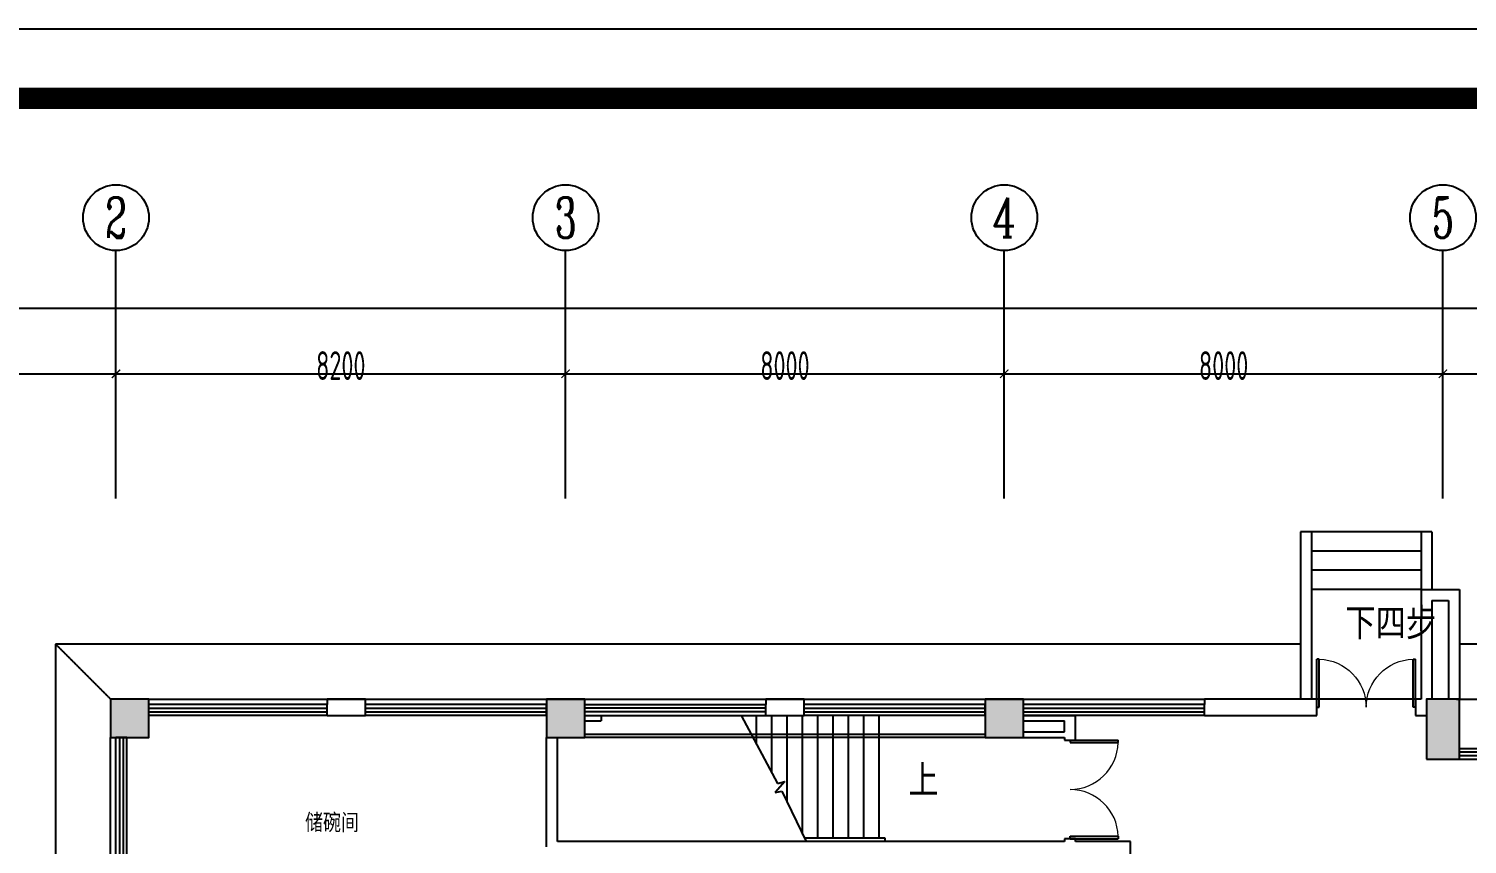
# Model space of a CAD drawing. Header units: inches. Extents: x -584 to 1446124, y -108140 to 99637.
# Drawn here: x 897232 to 923466, y 84754 to 99637 of the extents above; entities that cross this region are included whole.
import ezdxf
from ezdxf.enums import TextEntityAlignment as Align

# ---------------------------------------------------------------- set-up
doc = ezdxf.new("R2010")
doc.units = ezdxf.units.IN
doc.header["$MEASUREMENT"] = 0
doc.linetypes.add('DASH', pattern=[0.35, 0.25, -0.1])
for name, color, linetype in [('AXIS', 3, 'Continuous'), ('AXIS_TEXT', 7, 'Continuous'), ('COLUMN', 6, 'Continuous'), ('DIM_SYMB', 3, 'Continuous'), ('GROUND', 34, 'Continuous'), ('PUB_TEXT', 151, 'Continuous'), ('ROOM_NAME', 7, 'Continuous'), ('STAIR', 6, 'Continuous'), ('WALL', 7, 'Continuous'), ('WINDOW', 3, 'Continuous'), ('外框', 7, 'Continuous')]:
    doc.layers.add(name, color=color, linetype=linetype)
doc.styles.add('_TCH_AXIS', font='COMPLEX', dxfattribs={"bigfont": 'GBCBIG'})
doc.styles.add('_TCH_DIM', font='stylu.ttf')
doc.styles.add('_TCH_DIM_T3', font='TSSDENG', dxfattribs={"width": 0.64, "bigfont": 'TSSDCHN'})
doc.styles.add('COMPLEX', font='stylu.ttf')
doc.styles.add('宋体', font='', dxfattribs={"width": 0.8})
doc.styles.get('宋体').set_extended_font_data('NSimSun')
doc.dimstyles.new('_TCH_ARCH&&150', dxfattribs={"dimtxt": 525, "dimasz": 150, "dimexe": 375, "dimexo": 450, "dimgap": 150, "dimtad": 1, "dimdec": 0, "dimzin": 0, "dimdsep": 46, "dimtxsty": '_TCH_DIM_T3', "dimblk": 'ARCHTICK', "dimcen": 0.09, "dimclrt": 7, "dimazin": 2, "dimtfac": 1, "dimtdec": 0, "dimtix": 1, "dimtmove": 2, "dimatfit": 3, "dimfxl": 0, "dimtolj": 1, "dimtzin": 0, "dimarcsym": 0})

# ---------------------------------------------------------------- blocks, each defined once
blk = doc.blocks.new('_ArchTick')
at = {"color": 0, "linetype": 'ByBlock', "const_width": 0.15}
blk.add_lwpolyline([(-0.5, -0.5), (0.5, 0.5)], dxfattribs=at)
blk = doc.blocks.new('*D122')
at = {"layer": 'AXIS', "color": 0, "lineweight": -2, "transparency": 16777216}
for p, q in [((890823, 91512), (890823, 93714)), ((898823, 91512), (898823, 93714)), ((890823, 93339), (898823, 93339))]:
    blk.add_line(p, q, dxfattribs=at)
at = {"layer": 'Defpoints', "color": 0, "transparency": 16777216}
for p in [(898823, 93339), (890823, 91062), (898823, 91062)]:
    blk.add_point(p, dxfattribs=at)
at = {"layer": 'AXIS', "color": 0, "lineweight": -2, "transparency": 16777216, "xscale": 150, "yscale": 150, "zscale": 150, "rotation": 180}
blk.add_blockref('_ArchTick', (890823, 93339), dxfattribs=at)
at = {"layer": 'AXIS', "color": 0, "lineweight": -2, "transparency": 16777216, "xscale": 150, "yscale": 150, "zscale": 150}
blk.add_blockref('_ArchTick', (898823, 93339), dxfattribs=at)
at = {"layer": 'AXIS', "color": 7, "transparency": 16777216, "insert": (894823, 93489), "char_height": 525, "attachment_point": 5, "style": '_TCH_DIM_T3'}
blk.add_mtext('\\A1;8000', dxfattribs=at)
blk = doc.blocks.new('*D123')
at = {"layer": 'AXIS', "color": 0, "lineweight": -2, "transparency": 16777216}
for p, q in [((898823, 91512), (898823, 93714)), ((907023, 91512), (907023, 93714)), ((898823, 93339), (907023, 93339))]:
    blk.add_line(p, q, dxfattribs=at)
at = {"layer": 'Defpoints', "color": 0, "transparency": 16777216}
for p in [(907023, 93339), (898823, 91062), (907023, 91062)]:
    blk.add_point(p, dxfattribs=at)
at = {"layer": 'AXIS', "color": 0, "lineweight": -2, "transparency": 16777216, "xscale": 150, "yscale": 150, "zscale": 150, "rotation": 180}
blk.add_blockref('_ArchTick', (898823, 93339), dxfattribs=at)
at = {"layer": 'AXIS', "color": 0, "lineweight": -2, "transparency": 16777216, "xscale": 150, "yscale": 150, "zscale": 150}
blk.add_blockref('_ArchTick', (907023, 93339), dxfattribs=at)
at = {"layer": 'AXIS', "color": 7, "transparency": 16777216, "insert": (902923, 93489), "char_height": 525, "attachment_point": 5, "style": '_TCH_DIM_T3'}
blk.add_mtext('\\A1;8200', dxfattribs=at)
blk = doc.blocks.new('*D124')
at = {"layer": 'AXIS', "color": 0, "lineweight": -2, "transparency": 16777216}
for p, q in [((907023, 91512), (907023, 93714)), ((915023, 91512), (915023, 93714)), ((907023, 93339), (915023, 93339))]:
    blk.add_line(p, q, dxfattribs=at)
at = {"layer": 'Defpoints', "color": 0, "transparency": 16777216}
for p in [(915023, 93339), (907023, 91062), (915023, 91062)]:
    blk.add_point(p, dxfattribs=at)
at = {"layer": 'AXIS', "color": 0, "lineweight": -2, "transparency": 16777216, "xscale": 150, "yscale": 150, "zscale": 150, "rotation": 180}
blk.add_blockref('_ArchTick', (907023, 93339), dxfattribs=at)
at = {"layer": 'AXIS', "color": 0, "lineweight": -2, "transparency": 16777216, "xscale": 150, "yscale": 150, "zscale": 150}
blk.add_blockref('_ArchTick', (915023, 93339), dxfattribs=at)
at = {"layer": 'AXIS', "color": 7, "transparency": 16777216, "insert": (911023, 93489), "char_height": 525, "attachment_point": 5, "style": '_TCH_DIM_T3'}
blk.add_mtext('\\A1;8000', dxfattribs=at)
blk = doc.blocks.new('*D125')
at = {"layer": 'AXIS', "color": 0, "lineweight": -2, "transparency": 16777216}
for p, q in [((915023, 91512), (915023, 93714)), ((923023, 91512), (923023, 93714)), ((915023, 93339), (923023, 93339))]:
    blk.add_line(p, q, dxfattribs=at)
at = {"layer": 'Defpoints', "color": 0, "transparency": 16777216}
for p in [(923023, 93339), (915023, 91062), (923023, 91062)]:
    blk.add_point(p, dxfattribs=at)
at = {"layer": 'AXIS', "color": 0, "lineweight": -2, "transparency": 16777216, "xscale": 150, "yscale": 150, "zscale": 150, "rotation": 180}
blk.add_blockref('_ArchTick', (915023, 93339), dxfattribs=at)
at = {"layer": 'AXIS', "color": 0, "lineweight": -2, "transparency": 16777216, "xscale": 150, "yscale": 150, "zscale": 150}
blk.add_blockref('_ArchTick', (923023, 93339), dxfattribs=at)
at = {"layer": 'AXIS', "color": 7, "transparency": 16777216, "insert": (919023, 93489), "char_height": 525, "attachment_point": 5, "style": '_TCH_DIM_T3'}
blk.add_mtext('\\A1;8000', dxfattribs=at)
blk = doc.blocks.new('*D126')
at = {"layer": 'AXIS', "color": 0, "lineweight": -2, "transparency": 16777216}
for p, q in [((923023, 91512), (923023, 93714)), ((931023, 91512), (931023, 93714)), ((923023, 93339), (931023, 93339))]:
    blk.add_line(p, q, dxfattribs=at)
at = {"layer": 'Defpoints', "color": 0, "transparency": 16777216}
for p in [(931023, 93339), (923023, 91062), (931023, 91062)]:
    blk.add_point(p, dxfattribs=at)
at = {"layer": 'AXIS', "color": 0, "lineweight": -2, "transparency": 16777216, "xscale": 150, "yscale": 150, "zscale": 150, "rotation": 180}
blk.add_blockref('_ArchTick', (923023, 93339), dxfattribs=at)
at = {"layer": 'AXIS', "color": 0, "lineweight": -2, "transparency": 16777216, "xscale": 150, "yscale": 150, "zscale": 150}
blk.add_blockref('_ArchTick', (931023, 93339), dxfattribs=at)
at = {"layer": 'AXIS', "color": 7, "transparency": 16777216, "insert": (927023, 93489), "char_height": 525, "attachment_point": 5, "style": '_TCH_DIM_T3'}
blk.add_mtext('\\A1;8000', dxfattribs=at)
blk = doc.blocks.new('*D132')
at = {"layer": 'AXIS', "color": 0, "lineweight": -2, "transparency": 16777216}
for p, q in [((890723, 91512), (890723, 94914)), ((971023, 91512), (971023, 94914)), ((890723, 94539), (971023, 94539))]:
    blk.add_line(p, q, dxfattribs=at)
at = {"layer": 'Defpoints', "color": 0, "transparency": 16777216}
for p in [(971023, 94539), (890723, 91062), (971023, 91062)]:
    blk.add_point(p, dxfattribs=at)
at = {"layer": 'AXIS', "color": 0, "lineweight": -2, "transparency": 16777216, "xscale": 150, "yscale": 150, "zscale": 150, "rotation": 180}
blk.add_blockref('_ArchTick', (890723, 94539), dxfattribs=at)
at = {"layer": 'AXIS', "color": 0, "lineweight": -2, "transparency": 16777216, "xscale": 150, "yscale": 150, "zscale": 150}
blk.add_blockref('_ArchTick', (971023, 94539), dxfattribs=at)
at = {"layer": 'AXIS', "color": 7, "transparency": 16777216, "insert": (930873, 94689), "char_height": 525, "attachment_point": 5, "style": '_TCH_DIM_T3'}
blk.add_mtext('\\A1;80300', dxfattribs=at)
blk = doc.blocks.new('_FZH')
at = {"layer": 'WALL'}
blk.add_lwpolyline([(-0.5, -0.5), (0.5, -0.5), (0.5, 0.5), (-0.5, 0.5)], close=True, dxfattribs=at)
blk.add_solid([(-0.5, -0.5), (0.5, -0.5), (-0.5, 0.5), (0.5, 0.5)], dxfattribs=at)
blk = doc.blocks.new('$DorLib2D$00000002')
for p, q in [((-0.5, 0), (-0.5, 0.4875)), ((-0.475, 0.4875), (-0.5, 0.4875)), ((-0.475, 0), (-0.475, 0.4875)), ((0.475, 0), (0.475, 0.4875)), ((0.475, 0.4875), (0.5, 0.4875)), ((0.5, 0), (0.5, 0.4875)), ((-0.5, 0), (-0.475, 0)), ((0.5, 0), (0.475, 0))]:
    blk.add_line(p, q)
at = {"lineweight": 13}
for centre, start, end in [((-0.4875, 0), 0, 88.53072), ((0.4875, 0), 91.46928, 180)]:
    blk.add_arc(centre, 0.4875, start, end, dxfattribs=at)
blk = doc.blocks.new('$WINLIB2D$00000001')
at = {"color": 0}
for points in [[(-0.5, 0.5), (-0.5, -0.5)], [(-0.5, 0.5), (0.5, 0.5)], [(0.5, -0.5), (0.5, 0.5)], [(0.5, 0.1667), (-0.5, 0.1667)], [(0.5, -0.1667), (-0.5, -0.1667)], [(-0.5, -0.5), (0.5, -0.5)]]:
    blk.add_lwpolyline(points, dxfattribs=at)
blk = doc.blocks.new('_AXISO')
blk.add_circle((0, 0), 0.5)
at = {"layer": 'AXIS_TEXT', "style": 'COMPLEX', "width": 1.041667}
blk.add_attdef('A', text='', height=0.56, dxfattribs=at).set_placement((-0.25, -0.28), (0.25, -0.28), align=Align.FIT)
blk = doc.blocks.new('$TCHSYS$WIN2D')
for p, q in [((-0.5, 0.5), (0.5, 0.5)), ((-0.5, 0.5), (-0.5, -0.5)), ((0.5, 0.5), (0.5, -0.5)), ((0.5, 0.1667), (-0.5, 0.1667)), ((0.5, -0.1667), (-0.5, -0.1667)), ((-0.5, -0.5), (0.5, -0.5))]:
    blk.add_line(p, q)

msp = doc.modelspace()

# ---------------------------------------------------------------- linework, layer by layer
for p, q in [((899422.9, 87403.6), (918672.9, 87403.6)), ((898722.9, 67253.6), (898722.9, 86703.6))]:
    msp.add_line(p, q)
at = {"layer": 'AXIS'}
for p, q in [((898822.9, 91061.7), (898822.9, 95589.2)), ((907022.9, 91061.7), (907022.9, 95589.2)), ((915022.9, 91061.7), (915022.9, 95589.2)), ((923022.9, 91061.7), (923022.9, 95589.2))]:
    msp.add_line(p, q, dxfattribs=at)
at = {"layer": 'COLUMN'}
for p, q in [((903372.9, 87403.6), (902672.9, 87403.6)), ((902672.9, 87403.6), (902672.9, 87303.6)), ((903372.9, 87303.6), (903372.9, 87403.6)), ((911372.9, 87403.6), (910672.9, 87403.6)), ((910672.9, 87403.6), (910672.9, 87303.6)), ((911372.9, 87303.6), (911372.9, 87403.6)), ((920722.9, 87403.6), (918672.9, 87403.6)), ((918672.9, 87403.6), (918672.9, 87303.6)), ((902672.9, 87103.6), (903372.9, 87103.6)), ((910672.9, 87103.6), (911372.9, 87103.6)), ((918672.9, 87103.6), (920722.9, 87103.6))]:
    msp.add_line(p, q, dxfattribs=at)
at = {"layer": 'DIM_SYMB'}
for points in [[(921657.5, 89228.6, 0, 0, 0), (921657.5, 89955.1, 120, 0, 0), (921657.5, 90405.1, 0, 0, 0)], [(913115.4, 85945.6, 0, 0, 0), (911745.4, 85945.6, 120, 0, 0), (911295.4, 85945.6, 0, 0, 0)]]:
    msp.add_lwpolyline(points, format="xyseb", dxfattribs=at)
at = {"layer": 'GROUND', "linetype": 'DASH'}
msp.add_line((898722.9, 87403.6), (897722.9, 88403.6), dxfattribs=at)
for points in [[(920422.9, 88403.6), (897722.9, 88403.6), (897722.9, 63706.5), (899722.9, 63207.8), (899722.9, 57403.6)], [(938672.9, 88403.6), (923322.9, 88403.6)]]:
    msp.add_lwpolyline(points, dxfattribs=at)
at = {"layer": 'STAIR'}
for p, q in [((920422.9, 90453.6), (920422.9, 87403.6)), ((922822.9, 90453.6), (920422.9, 90453.6)), ((920622.9, 90453.6), (920622.9, 87403.6)), ((922622.9, 90453.6), (922622.9, 89403.6)), ((922822.9, 90453.6), (922822.9, 89403.6)), ((922622.9, 90103.6), (920622.9, 90103.6)), ((922622.9, 89753.6), (920622.9, 89753.6)), ((922622.9, 89403.6), (920622.9, 89403.6)), ((910222.4, 87103.6), (910889.7, 85865.2)), ((910502.9, 86583.1), (910502.9, 87103.6)), ((910782.9, 86063.4), (910782.9, 87103.6)), ((911062.9, 85543.8), (911062.9, 87103.6)), ((911342.9, 84938.9), (911342.9, 87103.6)), ((911622.9, 84863.6), (911622.9, 87103.6)), ((911902.9, 84863.6), (911902.9, 87103.6)), ((912182.9, 84863.6), (912182.9, 87103.6)), ((912462.9, 84863.6), (912462.9, 87103.6)), ((912742.9, 84863.6), (912742.9, 87103.6)), ((914672.9, 86753.6), (907372.9, 86753.6)), ((914672.9, 86703.6), (907372.9, 86703.6)), ((911021.1, 85896.3), (910842.2, 85695.4)), ((910889.7, 85865.2), (911021.1, 85896.3)), ((910842.2, 85695.4), (910965.5, 85724.5)), ((910965.5, 85724.5), (911407.9, 84803.6)), ((912852.9, 84863.6), (911379, 84863.6)), ((912742.9, 84803.6), (911407.9, 84803.6)), ((912852.9, 84803.6), (911407.9, 84803.6)), ((912852.9, 84803.6), (912852.9, 84863.6))]:
    msp.add_line(p, q, dxfattribs=at)
at = {"layer": 'STAIR', "ltscale": 3}
msp.add_line((923272.9, 87403.6), (938672.9, 87403.6), dxfattribs=at)
at = {"layer": 'WALL'}
for p, q in [((922622.9, 89403.6), (923322.9, 89403.6)), ((922622.9, 89403.6), (922622.9, 87403.6)), ((922822.9, 89203.6), (923122.9, 89203.6)), ((922822.9, 89203.6), (922822.9, 87403.6)), ((923122.9, 89203.6), (923122.9, 87403.6)), ((923322.9, 89403.6), (923322.9, 87403.6)), ((920722.9, 87103.6), (920722.9, 87403.6)), ((922622.9, 87403.6), (922522.9, 87403.6)), ((922522.9, 87403.6), (922522.9, 87103.6)), ((907372.9, 87103.6), (907672.9, 87103.6)), ((907672.9, 87103.6), (907672.9, 87003.6)), ((915372.9, 87103.6), (916122.9, 87103.6)), ((916122.9, 87103.6), (916122.9, 87103.6)), ((916122.9, 87103.6), (916322.9, 87103.6)), ((916322.9, 87003.6), (916322.9, 87103.6)), ((922522.9, 87103.6), (922722.9, 87103.6)), ((907372.9, 87003.6), (907672.9, 87003.6)), ((915372.9, 87003.6), (916122.9, 87003.6)), ((916122.9, 86803.6), (916122.9, 87003.6)), ((916322.9, 86714.9), (916322.9, 87003.6)), ((906672.9, 84703.6), (906672.9, 86703.6)), ((906872.9, 84803.6), (906872.9, 86703.6)), ((915372.9, 86803.6), (916122.9, 86803.6)), ((915372.9, 86703.6), (916122.9, 86703.6)), ((916122.9, 86703.6), (916122.9, 86653.6)), ((916122.9, 86653.6), (916322.9, 86653.6)), ((916322.9, 86653.6), (916322.9, 86714.9)), ((915222.9, 84803.6), (906872.9, 84803.6)), ((916122.9, 84803.6), (915222.9, 84803.6)), ((916322.9, 84853.6), (916122.9, 84853.6)), ((916122.9, 84853.6), (916122.9, 84803.6)), ((916322.9, 84803.6), (916322.9, 84853.6)), ((917322.9, 84803.6), (916322.9, 84803.6)), ((917322.9, 83403.6), (917322.9, 84803.6))]:
    msp.add_line(p, q, dxfattribs=at)
at = {"layer": 'WINDOW'}
msp.add_line((922522.9, 87403.6), (920722.9, 87403.6), dxfattribs=at)
at = {"layer": '外框', "lineweight": -2}
msp.add_line((876614.6, 99636.8), (1010552, 99636.8), dxfattribs=at)
at = {"layer": '外框', "lineweight": -2, "const_width": 391.5}
msp.add_lwpolyline([(881818.3, 7015.2), (1005149.3, 7015.2, 0.4142136), (1009064.5, 10930.4), (1009064.5, 94453.3, 0.4142136), (1005149.3, 98368.5), (881818.3, 98368.5, 0.4142136), (877903, 94453.3), (877903, 10930.4, 0.4142136)], format="xyb", close=True, dxfattribs=at)

# ---------------------------------------------------------------- block references
at = {"layer": 'AXIS'}
ref = msp.add_blockref('_AXISO', (898822.9, 96189.2), dxfattribs=dict(at, xscale=1200, yscale=1200, zscale=1200))
ref.add_attrib('A', '2', dxfattribs={"layer": 'AXIS_TEXT', "height": 741.2, "style": '_TCH_AXIS', "width": 0.8}).set_placement((898625.2, 95818.6), (899020.5, 95818.6), align=Align.FIT)
ref = msp.add_blockref('_AXISO', (907022.9, 96189.2), dxfattribs=dict(at, xscale=1200, yscale=1200, zscale=1200))
ref.add_attrib('A', '3', dxfattribs={"layer": 'AXIS_TEXT', "height": 741.2, "style": '_TCH_AXIS', "width": 0.8}).set_placement((906825.2, 95818.6), (907220.5, 95818.6), align=Align.FIT)
ref = msp.add_blockref('_AXISO', (915022.9, 96189.2), dxfattribs=dict(at, xscale=1200, yscale=1200, zscale=1200))
ref.add_attrib('A', '4', dxfattribs={"layer": 'AXIS_TEXT', "height": 717.3, "style": '_TCH_AXIS', "width": 0.8}).set_placement((914804.3, 95830.6), (915241.5, 95830.6), align=Align.FIT)
ref = msp.add_blockref('_AXISO', (923022.9, 96189.2), dxfattribs=dict(at, xscale=1200, yscale=1200, zscale=1200))
ref.add_attrib('A', '5', dxfattribs={"layer": 'AXIS_TEXT', "height": 741.2, "style": '_TCH_AXIS', "width": 0.8}).set_placement((922825.2, 95818.6), (923220.5, 95818.6), align=Align.FIT)
at = {"layer": 'COLUMN'}
for p, xscale, yscale, zscale in [((899072.9, 87053.6), 700, 700, 700), ((907022.9, 87053.6), 700.0000002542511, 700.0761711492669, 700.0761711492669), ((915022.9, 87053.6), 700, 700, 700), ((923022.9, 86853.6), 600.0000000060536, 1099.99999999837, 1099.99999999837)]:
    msp.add_blockref('_FZH', p, dxfattribs=dict(at, xscale=xscale, yscale=yscale, zscale=zscale))
at = {"layer": 'WINDOW'}
for name, p, xscale, yscale, zscale, rotation in [('$DorLib2D$00000002', (921622.9, 87253.6), 1800, -1800, 1800, 180.0000000000055), ('$TCHSYS$WIN2D', (901047.9, 87203.6), 3250, 200, 3250, 180), ('$TCHSYS$WIN2D', (905022.9, 87203.6), 3300, 200, 3300, 180), ('$TCHSYS$WIN2D', (909022.9, 87203.6), -3300, 200, -3300, 180), ('$TCHSYS$WIN2D', (913022.9, 87203.6), 3300, 200, 3300, 180), ('$TCHSYS$WIN2D', (917022.9, 87203.6), 3300, 200, 3300, 180), ('$TCHSYS$WIN2D', (898922.9, 84803.6), 3800, -200, 3800, 90), ('$DorLib2D$00000002', (916222.9, 85753.6), -1800, -1800, -1800, 90)]:
    msp.add_blockref(name, p, dxfattribs=dict(at, xscale=xscale, yscale=yscale, zscale=zscale, rotation=rotation))
at = {"layer": 'WINDOW', "xscale": 7350, "yscale": -200, "zscale": 7350}
msp.add_blockref('$WINLIB2D$00000001', (926997.9, 86403.6), dxfattribs=at)

# ---------------------------------------------------------------- texts
at = {"layer": 'PUB_TEXT', "style": '_TCH_DIM', "width": 0.8}
for s, height, p in [('下四步', 506.38, (921241.9, 88546.1)), ('上', 506.4, (913272.9, 85683.1))]:
    msp.add_text(s, height=height, dxfattribs=at).set_placement(p)
at = {"layer": 'ROOM_NAME', "style": '宋体', "width": 0.8}
msp.add_text('储碗间', height=300, dxfattribs=at).set_placement((902271.3, 85006))

# ---------------------------------------------------------------- dimensions: what is measured, and where the dimension line sits
at = {"layer": 'AXIS'}
for p1, p2, distance, picture, middle in [((890722.9, 91061.7), (971022.9, 91061.7), 3477.6, '*D132', (930872.9, 94689.2)), ((890822.9, 91061.7), (898822.9, 91061.7), 2277.6, '*D122', (894822.9, 93489.2)), ((898822.9, 91061.7), (907022.9, 91061.7), 2277.6, '*D123', (902922.9, 93489.2)), ((907022.9, 91061.7), (915022.9, 91061.7), 2277.6, '*D124', (911022.9, 93489.2)), ((915022.9, 91061.7), (923022.9, 91061.7), 2277.6, '*D125', (919022.9, 93489.2)), ((923022.9, 91061.7), (931022.9, 91061.7), 2277.6, '*D126', (927022.9, 93489.2))]:
    dim = msp.add_aligned_dim(p1=p1, p2=p2, distance=distance, dimstyle='_TCH_ARCH&&150', dxfattribs=at)
    dim.commit()
    dim.dimension.update_dxf_attribs({"geometry": picture, "text_midpoint": middle})

doc.saveas('drawing.dxf')
